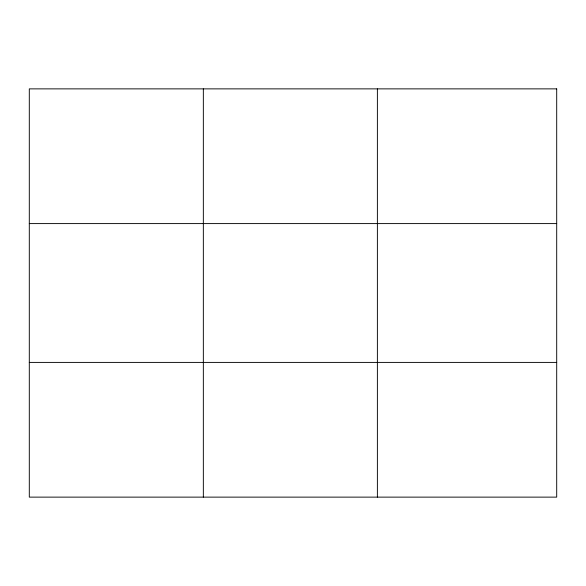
<?xml version="1.0" encoding="UTF-8"?>
<svg xmlns="http://www.w3.org/2000/svg" width="586" height="586" viewBox="0 0 586 586"><rect width="100%" height="100%" fill="white"/><g stroke="black" fill="none" stroke-linecap="round" stroke-linejoin="round"><path stroke-width="0.88" d="M203.342 88.874L203.342 497.126M377.384 88.874L377.384 497.126M29.3 223.596L556.7 223.596M29.3 362.404L556.7 362.404M556.7 88.874L556.7 497.126L29.3 497.126L29.3 88.874L556.7 88.874"/></g></svg>
